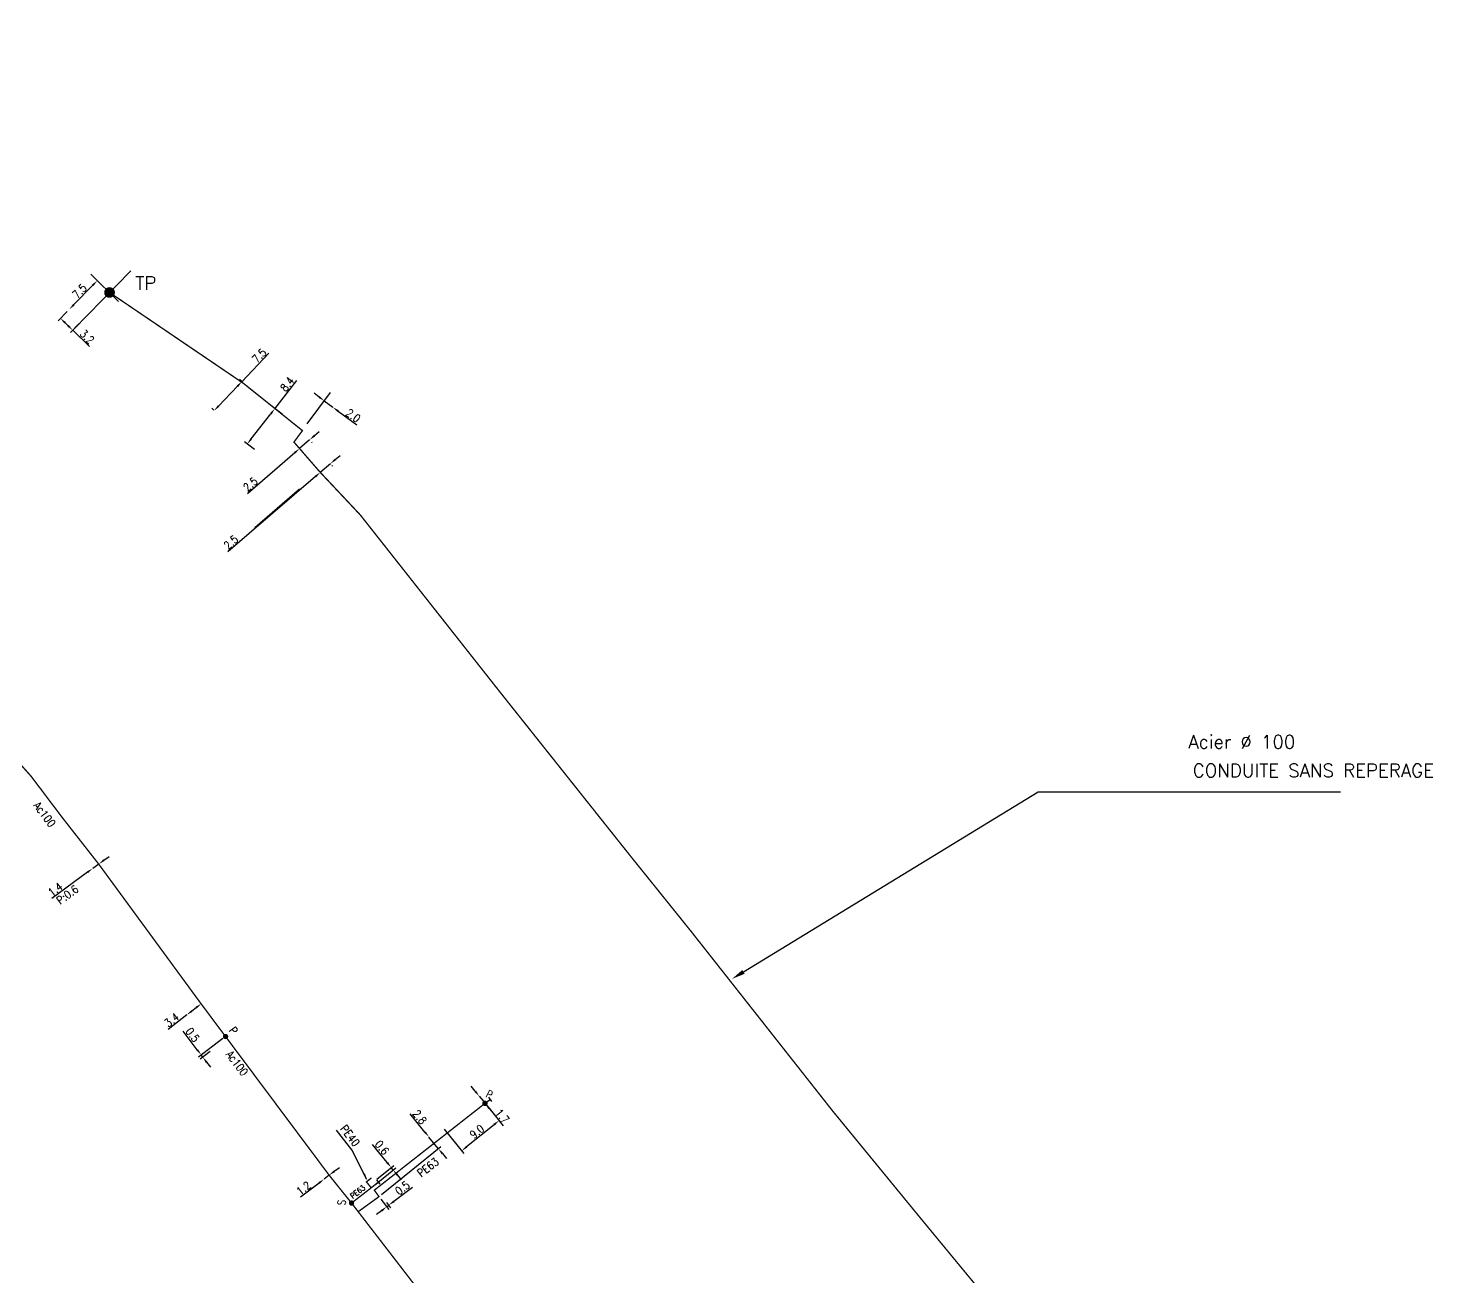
# Model space of a CAD drawing. Header units: millimetres. Extents: x 138988 to 140002, y 128990 to 130001.
# Drawn here: x 139490.1 to 139753.4, y 129766.1 to 130000.1 of the extents above; entities that cross this region are included whole.
import ezdxf
from ezdxf.enums import TextEntityAlignment as Align

# ---------------------------------------------------------------- set-up
doc = ezdxf.new("R2010")
doc.units = ezdxf.units.MM
doc.header["$PDMODE"] = 34
doc.linetypes.add('L_25_AP', pattern=[2000, 1000, 1000])
doc.linetypes.add('L_25_PE', pattern=[2000, 1000, 1000])
doc.layers.get('0').update_dxf_attribs({"linetype": 'CONTINUOUS'})
doc.layers.get('Defpoints').update_dxf_attribs({"linetype": 'CONTINUOUS'})
for name, color, linetype in [('L_150', 1, 'CONTINUOUS'), ('L_300', 7, 'CONTINUOUS'), ('L_340', 7, 'CONTINUOUS')]:
    doc.layers.add(name, color=color, linetype=linetype)
doc.styles.add('G_ROMANS', font='ROMANS.SHX', dxfattribs={"width": 0.75})
doc.styles.get("Standard").update_dxf_attribs({"font": 'romans.shx', "width": 0.85})
doc.dimstyles.get("Standard").update_dxf_attribs({"dimtxt": 1.5, "dimasz": 1.2, "dimexe": 0.625, "dimexo": 0.625, "dimgap": 0.25, "dimtad": 1, "dimdec": 1, "dimzin": 0, "dimdsep": 46, "dimtxsty": 'Standard', "dimcen": -0.5, "dimadec": 0, "dimazin": 0, "dimtfac": 1, "dimtdec": 1, "dimtmove": 0, "dimatfit": 3, "dimfxl": 0, "dimtolj": 1, "dimtzin": 0, "dimarcsym": 0})

# ---------------------------------------------------------------- blocks, each defined once
blk = doc.blocks.new('*D11')
at = {"layer": 'Defpoints', "color": 0, "linetype": 'Continuous', "transparency": 16777216}
for p in [(139503.1, 129952.81), (139497.86, 129947.44), (139497.86, 129947.44)]:
    blk.add_point(p, dxfattribs=at)
at = {"layer": 'L_150', "color": 0, "linetype": 'Continuous', "lineweight": -2, "transparency": 16777216}
blk.add_line((139502.27, 129951.95), (139498.7, 129948.3), dxfattribs=at)
at = {"layer": 'L_150', "color": 0, "linetype": 'Continuous', "transparency": 16777216}
for points in [[(139502.12, 129952.09), (139502.41, 129951.81), (139503.1, 129952.81)], [(139498.56, 129948.44), (139498.85, 129948.16), (139497.86, 129947.44)]]:
    blk.add_solid(points, dxfattribs=at)
at = {"layer": 'L_150', "color": 0, "linetype": 'Continuous', "transparency": 16777216, "insert": (139499.77, 129950.83), "char_height": 1.5, "attachment_point": 5, "rotation": 45.6923}
blk.add_mtext('\\A1;7.5', dxfattribs=at)
blk = doc.blocks.new('*D12')
at = {"layer": 'Defpoints', "color": 0, "linetype": 'Continuous', "transparency": 16777216}
for p in [(139497.86, 129947.44), (139496.2, 129945.74), (139500.15, 129945.21)]:
    blk.add_point(p, dxfattribs=at)
at = {"layer": 'L_150', "color": 0, "linetype": 'Continuous', "lineweight": -2, "transparency": 16777216}
for p, q in [((139497.43, 129947), (139495.76, 129945.29)), ((139497.06, 129944.9), (139497.63, 129944.34)), ((139499.72, 129944.76), (139498.05, 129943.06)), ((139498.49, 129943.5), (139501.62, 129940.45))]:
    blk.add_line(p, q, dxfattribs=at)
at = {"layer": 'L_150', "color": 0, "linetype": 'Continuous', "transparency": 16777216}
for points in [[(139497.2, 129945.04), (139496.92, 129944.76), (139496.2, 129945.74)], [(139497.77, 129944.49), (139497.49, 129944.2), (139498.49, 129943.5)]]:
    blk.add_solid(points, dxfattribs=at)
at = {"layer": 'L_150', "color": 0, "linetype": 'Continuous', "transparency": 16777216, "insert": (139501.18, 129942.27), "char_height": 1.5, "attachment_point": 5, "rotation": 315.6923}
blk.add_mtext('\\A1;3.2', dxfattribs=at)
blk = doc.blocks.new('*D13')
at = {"layer": 'Defpoints', "color": 0, "linetype": 'Continuous', "transparency": 16777216}
for p in [(139530.56, 129933.5), (139525, 129928.45), (139525.38, 129928.08)]:
    blk.add_point(p, dxfattribs=at)
at = {"layer": 'L_150', "color": 0, "linetype": 'Continuous', "lineweight": -2, "transparency": 16777216}
for p, q in [((139530.18, 129933.87), (139535.27, 129939.19)), ((139530.11, 129933.94), (139529.73, 129934.3)), ((139525.83, 129929.31), (139529.35, 129933)), ((139524.93, 129928.51), (139524.55, 129928.88))]:
    blk.add_line(p, q, dxfattribs=at)
at = {"layer": 'L_150', "color": 0, "linetype": 'Continuous', "transparency": 16777216}
for points in [[(139529.21, 129933.14), (139529.5, 129932.86), (139530.18, 129933.87)], [(139525.68, 129929.45), (139525.97, 129929.18), (139525, 129928.45)]]:
    blk.add_solid(points, dxfattribs=at)
at = {"layer": 'L_150', "color": 0, "linetype": 'Continuous', "transparency": 16777216, "insert": (139533.45, 129938.74), "char_height": 1.5, "attachment_point": 5, "rotation": 46.3079}
blk.add_mtext('\\A1;7.5', dxfattribs=at)
blk = doc.blocks.new('*D14')
at = {"layer": 'Defpoints', "color": 0, "linetype": 'Continuous', "transparency": 16777216}
for p in [(139538.22, 129927.36), (139531.2, 129922.19), (139533.05, 129920.75)]:
    blk.add_point(p, dxfattribs=at)
at = {"layer": 'L_150', "color": 0, "linetype": 'Continuous', "lineweight": -2, "transparency": 16777216}
for p, q in [((139536.37, 129928.81), (139540.47, 129934.06)), ((139537.73, 129927.75), (139535.88, 129929.2)), ((139531.94, 129923.14), (139535.63, 129927.86)), ((139532.56, 129921.13), (139530.7, 129922.58))]:
    blk.add_line(p, q, dxfattribs=at)
at = {"layer": 'L_150', "color": 0, "linetype": 'Continuous', "transparency": 16777216}
for points in [[(139535.47, 129927.99), (139535.79, 129927.74), (139536.37, 129928.81)], [(139531.78, 129923.26), (139532.09, 129923.01), (139531.2, 129922.19)]]:
    blk.add_solid(points, dxfattribs=at)
at = {"layer": 'L_150', "color": 0, "linetype": 'Continuous', "transparency": 16777216, "insert": (139538.69, 129933.4), "char_height": 1.5, "attachment_point": 5, "rotation": 51.9952}
blk.add_mtext('\\A1;8.4', dxfattribs=at)
blk = doc.blocks.new('*D15')
at = {"layer": 'Defpoints', "color": 0, "linetype": 'Continuous', "transparency": 16777216}
for p in [(139540.93, 129921.42), (139542.81, 129923.06), (139542.89, 129922.98)]:
    blk.add_point(p, dxfattribs=at)
at = {"layer": 'L_150', "color": 0, "linetype": 'Continuous', "lineweight": -2, "transparency": 16777216}
for p, q in [((139543.8, 129923.76), (139544.7, 129924.55)), ((139540.1, 129920.55), (139531.26, 129912.87)), ((139542.89, 129922.98), (139541, 129921.34)), ((139541.34, 129920.95), (139541.41, 129920.86)), ((139543.22, 129922.59), (139543.3, 129922.5))]:
    blk.add_line(p, q, dxfattribs=at)
at = {"layer": 'L_150', "color": 0, "linetype": 'Continuous', "transparency": 16777216}
for points in [[(139543.66, 129923.91), (139543.93, 129923.61), (139542.89, 129922.98)], [(139539.97, 129920.7), (139540.23, 129920.4), (139541, 129921.34)]]:
    blk.add_solid(points, dxfattribs=at)
at = {"layer": 'L_150', "color": 0, "linetype": 'Continuous', "transparency": 16777216, "insert": (139531.8, 129914.66), "char_height": 1.5, "attachment_point": 5, "rotation": 40.993}
blk.add_mtext('\\A1;2.5', dxfattribs=at)
blk = doc.blocks.new('*D16')
at = {"layer": 'Defpoints', "color": 0, "linetype": 'Continuous', "transparency": 16777216}
for p in [(139545.64, 129930.26), (139547.25, 129929.08), (139547.25, 129929.08)]:
    blk.add_point(p, dxfattribs=at)
at = {"layer": 'L_150', "color": 0, "linetype": 'Continuous', "lineweight": -2, "transparency": 16777216}
for p, q in [((139544.68, 129930.98), (139543.71, 129931.69)), ((139545.64, 129930.26), (139547.25, 129929.08)), ((139548.22, 129928.36), (139551.73, 129925.77))]:
    blk.add_line(p, q, dxfattribs=at)
at = {"layer": 'L_150', "color": 0, "linetype": 'Continuous', "transparency": 16777216}
for points in [[(139544.8, 129931.14), (139544.56, 129930.82), (139545.64, 129930.26)], [(139548.34, 129928.52), (139548.1, 129928.2), (139547.25, 129929.08)]]:
    blk.add_solid(points, dxfattribs=at)
at = {"layer": 'L_150', "color": 0, "linetype": 'Continuous', "transparency": 16777216, "insert": (139551.05, 129927.51), "char_height": 1.5, "attachment_point": 5, "rotation": 323.5669}
blk.add_mtext('\\A1;2.0', dxfattribs=at)
blk = doc.blocks.new('*D17')
at = {"layer": 'Defpoints', "color": 0, "linetype": 'Continuous', "transparency": 16777216}
for p in [(139546.67, 129918.63), (139546.78, 129918.5), (139544.77, 129917)]:
    blk.add_point(p, dxfattribs=at)
at = {"layer": 'L_150', "color": 0, "linetype": 'Continuous', "lineweight": -2, "transparency": 16777216}
for p, q in [((139546.78, 129918.5), (139544.89, 129916.87)), ((139547.08, 129918.15), (139547.19, 129918.02)), ((139547.69, 129919.28), (139548.6, 129920.06)), ((139543.98, 129916.08), (139527.59, 129901.98)), ((139545.18, 129916.52), (139545.29, 129916.39))]:
    blk.add_line(p, q, dxfattribs=at)
at = {"layer": 'L_150', "color": 0, "linetype": 'Continuous', "transparency": 16777216}
for points in [[(139547.56, 129919.43), (139547.82, 129919.13), (139546.78, 129918.5)], [(139543.85, 129916.24), (139544.11, 129915.93), (139544.89, 129916.87)]]:
    blk.add_solid(points, dxfattribs=at)
at = {"layer": 'L_150', "color": 0, "linetype": 'Continuous', "transparency": 16777216, "insert": (139528.14, 129903.78), "char_height": 1.5, "attachment_point": 5, "rotation": 40.7048}
blk.add_mtext('\\A1;2.5', dxfattribs=at)
blk = doc.blocks.new('*D230')
at = {"layer": 'Defpoints', "color": 0, "linetype": 'Continuous', "transparency": 16777216}
for p in [(139545.6, 129784.44), (139545.6, 129784.44), (139546.55, 129785.17)]:
    blk.add_point(p, dxfattribs=at)
at = {"layer": 'L_150', "color": 0, "linetype": 'Continuous', "lineweight": -2, "transparency": 16777216}
for p, q in [((139547.5, 129785.9), (139548.46, 129786.63)), ((139544.65, 129783.71), (139541.17, 129781.03)), ((139546.55, 129785.17), (139545.6, 129784.44))]:
    blk.add_line(p, q, dxfattribs=at)
at = {"layer": 'L_150', "color": 0, "linetype": 'Continuous', "transparency": 16777216}
for points in [[(139544.53, 129783.86), (139544.77, 129783.55), (139545.6, 129784.44)], [(139547.38, 129786.06), (139547.63, 129785.74), (139546.55, 129785.17)]]:
    blk.add_solid(points, dxfattribs=at)
at = {"layer": 'L_150', "color": 0, "linetype": 'Continuous', "transparency": 16777216, "insert": (139541.75, 129782.73), "char_height": 1.5, "attachment_point": 5, "rotation": 37.596}
blk.add_mtext('\\A1;1.2', dxfattribs=at)
blk = doc.blocks.new('L_300_11')
at = {"color": 0, "linetype": 'Continuous', "const_width": 0.497, "flags": 128}
blk.add_lwpolyline([(-0.25, 0, 1), (0.25, 0, 1)], format="xyb", close=True, dxfattribs=at)
at = {"color": 0, "linetype": 'Continuous', "style": 'G_ROMANS', "width": 0.75}
blk.add_text('S', height=1.5, dxfattribs=at).set_placement((0, 1.85), align=Align.MIDDLE)
at = {"color": 0, "linetype": 'Continuous', "width": 0.75, "flags": 3}
for tag, p in [('DEF_LEG', (0, -5)), ('DEF_COUP', (0, -7.5)), ('DEF_TYPE', (0, -10))]:
    blk.add_attdef(tag, text='', height=1.2, dxfattribs=at).set_placement(p, align=Align.MIDDLE)
blk = doc.blocks.new('*D232')
at = {"layer": 'Defpoints', "color": 0, "linetype": 'Continuous', "transparency": 16777216}
for p in [(139502.23, 129842.64), (139502.23, 129842.64), (139503.36, 129843.47)]:
    blk.add_point(p, dxfattribs=at)
at = {"layer": 'L_150', "color": 0, "linetype": 'Continuous', "lineweight": -2, "transparency": 16777216}
for p, q in [((139504.32, 129844.18), (139505.29, 129844.89)), ((139501.26, 129841.93), (139494.59, 129837.02)), ((139503.36, 129843.47), (139502.23, 129842.64))]:
    blk.add_line(p, q, dxfattribs=at)
at = {"layer": 'L_150', "color": 0, "linetype": 'Continuous', "transparency": 16777216}
for points in [[(139504.2, 129844.34), (139504.44, 129844.02), (139503.36, 129843.47)], [(139501.14, 129842.09), (139501.38, 129841.77), (139502.23, 129842.64)]]:
    blk.add_solid(points, dxfattribs=at)
at = {"layer": 'L_150', "color": 0, "linetype": 'Continuous', "transparency": 16777216, "insert": (139495.23, 129838.73), "char_height": 1.5, "attachment_point": 5, "rotation": 36.3371}
blk.add_mtext('\\A1;1.4', dxfattribs=at)
blk = doc.blocks.new('*D233')
at = {"layer": 'Defpoints', "color": 0, "linetype": 'Continuous', "transparency": 16777216}
for p in [(139522.55, 129817.29), (139519.87, 129815.2), (139519.87, 129815.2)]:
    blk.add_point(p, dxfattribs=at)
at = {"layer": 'L_150', "color": 0, "linetype": 'Continuous', "lineweight": -2, "transparency": 16777216}
for p, q in [((139521.6, 129816.55), (139520.82, 129815.94)), ((139519.87, 129815.2), (139516.38, 129812.46))]:
    blk.add_line(p, q, dxfattribs=at)
at = {"layer": 'L_150', "color": 0, "linetype": 'Continuous', "transparency": 16777216}
for points in [[(139520.69, 129816.09), (139520.94, 129815.78), (139519.87, 129815.2)], [(139521.48, 129816.71), (139521.73, 129816.39), (139522.55, 129817.29)]]:
    blk.add_solid(points, dxfattribs=at)
at = {"layer": 'L_150', "color": 0, "linetype": 'Continuous', "transparency": 16777216, "insert": (139517.04, 129814.25), "char_height": 1.5, "attachment_point": 5, "rotation": 38.0865}
blk.add_mtext('\\A1;3.4', dxfattribs=at)
blk = doc.blocks.new('L_300_12')
at = {"color": 0, "linetype": 'Continuous', "const_width": 0.497, "flags": 128}
blk.add_lwpolyline([(-0.25, 0, 1), (0.25, 0, 1)], format="xyb", close=True, dxfattribs=at)
at = {"color": 0, "linetype": 'Continuous', "style": 'G_ROMANS', "width": 0.75}
blk.add_text('P', height=1.5, dxfattribs=at).set_placement((0, 1.85), align=Align.MIDDLE)
at = {"color": 0, "linetype": 'Continuous', "width": 0.75, "flags": 3}
for tag, p in [('DEF_LEG', (0, -5)), ('DEF_COUP', (0, -7.5)), ('DEF_TYPE', (0, -10))]:
    blk.add_attdef(tag, text='', height=1.2, dxfattribs=at).set_placement(p, align=Align.MIDDLE)
blk = doc.blocks.new('L_340_07')
at = {"color": 0, "linetype": 'Continuous', "const_width": 0.25, "flags": 128}
blk.add_lwpolyline([(0, 0), (1.25, 0)], dxfattribs=at)
at = {"color": 0, "linetype": 'Continuous', "flags": 128}
blk.add_lwpolyline([(1.25, -0.5), (1.25, 0.5)], dxfattribs=at)
at = {"color": 0, "linetype": 'Continuous', "style": 'G_ROMANS', "width": 0.75, "flags": 3}
for tag, p in [('DEF_LEG', (0.72, -3.47)), ('DEF_COUP', (0.72, -5.97)), ('DEF_TYPE', (0.72, -8.47))]:
    blk.add_attdef(tag, text='', height=1.2, dxfattribs=at).set_placement(p, align=Align.MIDDLE)
blk = doc.blocks.new('*D552')
at = {"layer": 'Defpoints', "color": 0, "linetype": 'Continuous', "transparency": 16777216}
for p in [(139565.25, 129792.33), (139565.25, 129792.33), (139555.88, 129781.15)]:
    blk.add_point(p, dxfattribs=at)
at = {"layer": 'L_150', "color": 0, "linetype": 'Continuous', "lineweight": -2, "transparency": 16777216}
for p, q in [((139564.5, 129793.26), (139561.75, 129796.66)), ((139567.01, 129790.16), (139565.25, 129792.33)), ((139556.36, 129781.54), (139567.5, 129790.55)), ((139567.77, 129789.22), (139568.52, 129788.29))]:
    blk.add_line(p, q, dxfattribs=at)
at = {"layer": 'L_150', "color": 0, "linetype": 'Continuous', "transparency": 16777216}
for points in [[(139564.65, 129793.39), (139564.34, 129793.14), (139565.25, 129792.33)], [(139567.92, 129789.35), (139567.61, 129789.1), (139567.01, 129790.16)]]:
    blk.add_solid(points, dxfattribs=at)
at = {"layer": 'L_150', "color": 0, "linetype": 'Continuous', "transparency": 16777216, "insert": (139563.52, 129796.06), "char_height": 1.5, "attachment_point": 5, "rotation": 308.9718}
blk.add_mtext('\\A1;2.8', dxfattribs=at)
blk = doc.blocks.new('*D553')
at = {"layer": 'Defpoints', "color": 0, "linetype": 'Continuous', "transparency": 16777216}
for p in [(139574.69, 129799.96), (139567.69, 129794.3), (139571.39, 129789.74)]:
    blk.add_point(p, dxfattribs=at)
at = {"layer": 'L_300', "color": 0, "linetype": 'Continuous', "lineweight": -2, "transparency": 16777216}
for p, q in [((139575.08, 129799.48), (139578.78, 129794.91)), ((139577.45, 129794.64), (139572.32, 129790.49)), ((139568.08, 129793.82), (139571.78, 129789.25))]:
    blk.add_line(p, q, dxfattribs=at)
at = {"layer": 'L_300', "color": 0, "linetype": 'Continuous', "transparency": 16777216}
for points in [[(139577.32, 129794.8), (139577.58, 129794.49), (139578.38, 129795.4)], [(139572.19, 129790.65), (139572.44, 129790.34), (139571.39, 129789.74)]]:
    blk.add_solid(points, dxfattribs=at)
at = {"layer": 'L_300', "color": 0, "linetype": 'Continuous', "transparency": 16777216, "insert": (139574.25, 129793.34), "char_height": 1.5, "attachment_point": 5, "rotation": 38.9705}
blk.add_mtext('\\A1;9.0', dxfattribs=at)
blk = doc.blocks.new('*D554')
at = {"layer": 'Defpoints', "color": 0, "linetype": 'Continuous', "transparency": 16777216}
for p in [(139574.69, 129799.96), (139574.69, 129799.96), (139575.76, 129798.64)]:
    blk.add_point(p, dxfattribs=at)
at = {"layer": 'L_300', "color": 0, "linetype": 'Continuous', "lineweight": -2, "transparency": 16777216}
for p, q in [((139573.93, 129800.9), (139573.18, 129801.83)), ((139574.69, 129799.96), (139575.76, 129798.64)), ((139576.51, 129797.71), (139579.15, 129794.45))]:
    blk.add_line(p, q, dxfattribs=at)
at = {"layer": 'L_300', "color": 0, "linetype": 'Continuous', "transparency": 16777216}
for points in [[(139574.09, 129801.02), (139573.78, 129800.77), (139574.69, 129799.96)], [(139576.67, 129797.83), (139576.36, 129797.58), (139575.76, 129798.64)]]:
    blk.add_solid(points, dxfattribs=at)
at = {"layer": 'L_300', "color": 0, "linetype": 'Continuous', "transparency": 16777216, "insert": (139578.98, 129796.24), "char_height": 1.5, "attachment_point": 5, "rotation": 308.9705}
blk.add_mtext('\\A1;1.7', dxfattribs=at)
blk = doc.blocks.new('*D555')
at = {"layer": 'Defpoints', "color": 0, "linetype": 'Continuous', "transparency": 16777216}
for p in [(139558.18, 129786.61), (139555.01, 129784.04), (139554.81, 129783.11)]:
    blk.add_point(p, dxfattribs=at)
at = {"layer": 'L_340', "color": 0, "linetype": 'Continuous', "lineweight": -2, "transparency": 16777216}
for p, q in [((139557.43, 129787.54), (139554.68, 129790.94)), ((139555.29, 129783.5), (139559.04, 129786.54)), ((139555.49, 129784.44), (139558.67, 129787)), ((139558.56, 129786.14), (139558.18, 129786.61)), ((139559.31, 129785.21), (139560.07, 129784.28))]:
    blk.add_line(p, q, dxfattribs=at)
at = {"layer": 'L_340', "color": 0, "linetype": 'Continuous', "transparency": 16777216}
for points in [[(139557.58, 129787.67), (139557.27, 129787.42), (139558.18, 129786.61)], [(139559.47, 129785.34), (139559.16, 129785.08), (139558.56, 129786.14)]]:
    blk.add_solid(points, dxfattribs=at)
at = {"layer": 'L_340', "color": 0, "linetype": 'Continuous', "transparency": 16777216, "insert": (139556.45, 129790.34), "char_height": 1.5, "attachment_point": 5, "rotation": 308.972}
blk.add_mtext('\\A1;0.6', dxfattribs=at)
blk = doc.blocks.new('*D556')
at = {"layer": 'Defpoints', "color": 0, "linetype": 'Continuous', "transparency": 16777216}
for p in [(139555.88, 129781.15), (139557.73, 129779.55), (139558.49, 129778.55)]:
    blk.add_point(p, dxfattribs=at)
at = {"layer": 'L_150', "color": 0, "linetype": 'Continuous', "lineweight": -2, "transparency": 16777216}
for p, q in [((139558.68, 129780.28), (139562.15, 129782.94)), ((139556.38, 129778.52), (139555.42, 129777.79)), ((139556.26, 129780.65), (139557.71, 129778.75)), ((139557.33, 129779.25), (139557.73, 129779.55)), ((139558.11, 129779.05), (139557.35, 129780.05))]:
    blk.add_line(p, q, dxfattribs=at)
at = {"layer": 'L_150', "color": 0, "linetype": 'Continuous', "transparency": 16777216}
for points in [[(139556.25, 129778.68), (139556.5, 129778.36), (139557.33, 129779.25)], [(139558.56, 129780.44), (139558.8, 129780.12), (139557.73, 129779.55)]]:
    blk.add_solid(points, dxfattribs=at)
at = {"layer": 'L_150', "color": 0, "linetype": 'Continuous', "transparency": 16777216, "insert": (139560.28, 129782.77), "char_height": 1.5, "attachment_point": 5, "rotation": 37.4439}
blk.add_mtext('\\A1;0.5', dxfattribs=at)
blk = doc.blocks.new('*D557')
at = {"layer": 'Defpoints', "color": 0, "linetype": 'Continuous', "transparency": 16777216}
for p in [(139527.13, 129811.16), (139524.75, 129808.73), (139522.86, 129807.3)]:
    blk.add_point(p, dxfattribs=at)
at = {"layer": 'L_300', "color": 0, "linetype": 'Continuous', "lineweight": -2, "transparency": 16777216}
for p, q in [((139521.84, 129808.66), (139519.2, 129812.14)), ((139526.64, 129810.78), (139522.06, 129807.32)), ((139524.25, 129808.35), (139522.36, 129806.92)), ((139522.86, 129807.3), (139522.56, 129807.7)), ((139523.59, 129806.34), (139524.31, 129805.39))]:
    blk.add_line(p, q, dxfattribs=at)
at = {"layer": 'L_300', "color": 0, "linetype": 'Continuous', "transparency": 16777216}
for points in [[(139522, 129808.78), (139521.68, 129808.54), (139522.56, 129807.7)], [(139523.75, 129806.46), (139523.43, 129806.22), (139522.86, 129807.3)]]:
    blk.add_solid(points, dxfattribs=at)
at = {"layer": 'L_300', "color": 0, "linetype": 'Continuous', "transparency": 16777216, "insert": (139520.96, 129811.48), "char_height": 1.5, "attachment_point": 5, "rotation": 307.0818}
blk.add_mtext('\\A1;0.5', dxfattribs=at)

msp = doc.modelspace()

# ---------------------------------------------------------------- linework, layer by layer
at = {"layer": 'L_150'}
for p, q in [((139498.63, 129943.64), (139509.36, 129954.64)), ((139507.1, 129948.91), (139501.89, 129953.99)), ((139542.45, 129925.94), (139546.82, 129931.86)), ((139540.98, 129913.74), (139532.61, 129906.45))]:
    msp.add_line(p, q, dxfattribs=at)
at = {"layer": 'L_150', "linetype": 'Continuous'}
for p, q in [((139624.19, 129823.27), (139679.4, 129857.04)), ((139679.4, 129857.04), (139736.07, 129857.04))]:
    msp.add_line(p, q, dxfattribs=at)
at = {"layer": 'L_150', "linetype": 'L_25_AP', "flags": 128}
for points in [[(139647.33, 129654, 0.25, 0.25, 0), (139631.82, 129671.95, 0.25, 0.25, 0), (139635.32, 129674.88, 0.25, 0.25, 0), (139634.96, 129675.36, 0.25, 0.25, 0), (139631.51, 129679.99, 0.25, 0.25, 0), (139624.51, 129688.76, 0.25, 0.25, 0), (139623.56, 129689.95, 0.25, 0.25, 0), (139622.85, 129690.83, 0.25, 0.25, 0), (139622.65, 129692.94, 0.25, 0.25, 0), (139618.86, 129697.94, 0.25, 0.25, 0), (139595.15, 129730.01, 0.25, 0.25, 0), (139590.78, 129735.81, 0.25, 0.25, 0), (139586.75, 129732.78, 0.25, 0.25, 0), (139585.02, 129735.09, 0.25, 0.25, 0), (139585.02, 129735.09, 0.25, 0.25, 0), (139578.39, 129744.34, 0.25, 0.25, 0), (139576.43, 129747.1, 0.25, 0.25, 0), (139576.43, 129747.1, 0.25, 0.25, 0), (139564.27, 129762.41, 0.25, 0.25, 0), (139550.87, 129779.79, 0.25, 0.25, 0), (139546.55, 129785.17, 0.25, 0.25, 0), (139522.55, 129817.29, 0.25, 0.25, 0), (139503.36, 129843.47, 0.25, 0.25, 0), (139496.47, 129852.27, 0.25, 0.25, 0), (139492.69, 129857.28, 0.25, 0.25, 0), (139490.73, 129859.88, 0.25, 0.25, 0), (139483.12, 129868.44, 0.25, 0.25, 0), (139483.12, 129868.44, 0.25, 0.25, 0), (139479.02, 129873.99, 0.25, 0.25, 0), (139476.01, 129878.05, 0.25, 0.25, 0), (139472.61, 129882.31, 0.25, 0.25, 0), (139472.61, 129882.31, 0.25, 0.25, 0), (139464.26, 129892.99, 0.25, 0.25, 0), (139460.07, 129898.68, 0.25, 0.25, 0), (139457.6, 129901.89, 0.25, 0.25, 0), (139454.1, 129906.2, 0.25, 0.25, 0), (139451.02, 129910.06, 0.25, 0.25, 0), (139446.62, 129915.41, 0.25, 0.25, 0), (139441.42, 129921.63, 0.25, 0.25, 0), (139435.16, 129929.06, 0.25, 0.25, 0), (139432.03, 129932.91, 0.25, 0.25, 0), (139432.03, 129932.91, 0.25, 0.25, 0), (139430.52, 129934.63, 0.25, 0.25, 0), (139429.53, 129933.79, 0.25, 0.25, 0), (139426.05, 129937.95, 0.25, 0.25, 0), (139426.05, 129937.95, 0.25, 0.25, 0), (139421.17, 129943.93, 0.25, 0.25, 0), (139412.52, 129954.03, 0.25, 0.25, 0), (139396.83, 129972.25, 0.25, 0.25, 0), (139388.91, 129981.4, 0.25, 0.25, 0), (139387.36, 129983.5, 0.25, 0.25, 0), (139384.23, 129986.77, 0.25, 0.25, 0), (139377.42, 129994.79, 0.25, 0.25, 0), (139373.93, 129999.1, 0.25, 0.25, 0), (139373.15, 130000, 0, 0, 0)], [(139713.64, 129706.9, 0.25, 0.25, 0), (139711.28, 129710.23, 0.25, 0.25, 0), (139711.28, 129710.23, 0.25, 0.25, 0), (139691.85, 129734.19, 0.25, 0.25, 0), (139681.29, 129747.73, 0.25, 0.25, 0), (139673.44, 129757.66, 0.25, 0.25, 0), (139657.05, 129777.52, 0.25, 0.25, 0), (139640.94, 129797.17, 0.25, 0.25, 0), (139614.34, 129830.91, 0.25, 0.25, 0), (139603.16, 129844.8, 0.25, 0.25, 0), (139578.57, 129875.7, 0.25, 0.25, 0), (139552.39, 129908.89, 0.25, 0.25, 0), (139544.77, 129917, 0.25, 0.25, 0), (139539.95, 129922.55, 0.25, 0.25, 0), (139541.54, 129924.7, 0.25, 0.25, 0), (139530.56, 129933.5, 0.25, 0.25, 0), (139505.39, 129950.58, 0, 0, 0)]]:
    msp.add_lwpolyline(points, format="xyseb", dxfattribs=at)
at = {"layer": 'L_150', "const_width": 0.95, "flags": 128}
msp.add_lwpolyline([(139504.87, 129950.58, 1), (139505.92, 129950.58, 1)], format="xyb", close=True, dxfattribs=at)
at = {"layer": 'L_150', "linetype": 'L_25_PE', "const_width": 0.25, "flags": 128}
for points in [[(139575.76, 129798.64), (139575.76, 129798.64), (139555.02, 129782.37), (139555.88, 129781.15), (139551.99, 129778.33)], [(139554.48, 129784.67), (139553.54, 129783.92), (139554.43, 129782.81)], [(139554.81, 129783.11), (139554.43, 129782.81), (139550.74, 129779.95)]]:
    msp.add_lwpolyline(points, dxfattribs=at)
at = {"layer": 'L_150', "linetype": 'L_25_PE'}
msp.add_solid([(139624.41, 129822.91), (139623.97, 129823.62), (139622.06, 129821.96)], dxfattribs=at)

# ---------------------------------------------------------------- block references
at = {"layer": 'L_300'}
for name, p, rotation in [('L_300_12', (139527.13, 129811.16), 306.7716014125847), ('L_300_12', (139575.76, 129798.64), 333.9684473722629), ('L_300_11', (139550.74, 129779.95), 86.54987274086736)]:
    msp.add_blockref(name, p, dxfattribs=dict(at, rotation=rotation))
at = {"layer": 'L_340'}
for p, rotation in [((139575.76, 129798.64), 35.56067625271323), ((139554.81, 129783.11), 38.71252916034775)]:
    msp.add_blockref('L_340_07', p, dxfattribs=dict(at, rotation=rotation))

# ---------------------------------------------------------------- texts
at = {"layer": 'L_150', "linetype": 'Continuous'}
for s, p in [('TP', (139510.2, 129951.1)), ('Acier %%C 100', (139707.58, 129865.12)), ('CONDUITE SANS REPERAGE', (139708.4, 129859.76))]:
    msp.add_text(s, height=2.5, dxfattribs=at).set_placement(p)
at = {"layer": 'L_150', "linetype": 'Continuous', "width": 0.85}
for s, height, rotation, p in [('Ac100', 1.5, 307.0575, (139491.05, 129854.41)), ('Ac100', 1.5, 307.0575, (139527.1, 129807.8)), ('PE63', 1.5, 37.3447, (139563.79, 129784.73)), ('PE63', 1, 37.9024, (139550.99, 129780.73))]:
    msp.add_text(s, height=height, rotation=rotation, dxfattribs=at).set_placement(p)
at = {"layer": 'L_150', "linetype": 'Continuous', "char_height": 1.5}
for s, insert, attachment_point, rotation in [('\\A1;P:0.6', (139498.84, 129839.65), 3, 36.3371), ('\\A1;PE40', (139549.16, 129794.31), 4, 307.3447)]:
    msp.add_mtext(s, dxfattribs=dict(at, insert=insert, attachment_point=attachment_point, rotation=rotation))

# ---------------------------------------------------------------- dimensions: what is measured, and where the dimension line sits
at = {"layer": 'L_150', "linetype": 'Continuous'}
for p1, p2, picture, middle in [((139503.1, 129952.81), (139497.86, 129947.44), '*D11', (139499.77, 129950.83)), ((139545.64, 129930.26), (139547.25, 129929.08), '*D16', (139551.05, 129927.51))]:
    dim = msp.add_aligned_dim(p1=p1, p2=p2, distance=0, dimstyle='Standard', dxfattribs=at)
    dim.commit()
    dim.dimension.update_dxf_attribs({"geometry": picture, "text_midpoint": middle})
for base, p1, p2, angle, picture, middle, dimtype in [((139496.2, 129945.74), (139500.15, 129945.21), (139497.86, 129947.44), 135.6923, '*D12', (139500.48, 129941.56), 161), ((139525, 129928.45), (139530.56, 129933.5), (139525.38, 129928.08), 226.3079, '*D13', (139534.17, 129938.05), 161), ((139531.2, 129922.19), (139538.22, 129927.36), (139533.05, 129920.75), 231.9952, '*D14', (139539.48, 129932.79), 161), ((139542.89, 129922.98), (139540.93, 129921.42), (139542.81, 129923.06), 40.993, '*D15', (139532.45, 129913.91), 161), ((139546.78, 129918.5), (139544.77, 129917), (139546.67, 129918.63), 40.7048, '*D17', (139528.79, 129903.02), 161), ((139502.23, 129842.64), (139503.36, 129843.47), (139502.23, 129842.64), 36.3371, '*D232', (139495.82, 129837.93), 160), ((139519.87, 129815.2), (139522.55, 129817.29), (139519.87, 129815.2), 38.0865, '*D233', (139517.66, 129813.46), 160), ((139565.25, 129792.33), (139555.88, 129781.15), (139565.25, 129792.33), 308.9718, '*D552', (139562.75, 129795.43), 160), ((139545.6, 129784.44), (139546.55, 129785.17), (139545.6, 129784.44), 37.596, '*D230', (139542.36, 129781.94), 160), ((139557.73, 129779.55), (139555.88, 129781.15), (139558.49, 129778.55), 217.4439, '*D556', (139560.89, 129781.98), 160)]:
    dim = msp.add_linear_dim(base=base, p1=p1, p2=p2, angle=angle, dimstyle='Standard', dxfattribs=at)
    dim.commit()
    dim.dimension.update_dxf_attribs({"geometry": picture, "text_midpoint": middle, "dimtype": dimtype})
at = {"layer": 'L_300', "linetype": 'Continuous'}
for base, p1, p2, angle, picture, middle in [((139522.86, 129807.3), (139527.13, 129811.16), (139524.75, 129808.73), 127.0818, '*D557', (139520.16, 129810.88)), ((139571.39, 129789.74), (139574.69, 129799.96), (139567.69, 129794.3), 38.9705, '*D553', (139574.88, 129792.57)), ((139574.69, 129799.96), (139575.76, 129798.64), (139574.69, 129799.96), 308.9705, '*D554', (139578.21, 129795.61))]:
    dim = msp.add_linear_dim(base=base, p1=p1, p2=p2, angle=angle, dimstyle='Standard', dxfattribs=at)
    dim.commit()
    dim.dimension.update_dxf_attribs({"geometry": picture, "text_midpoint": middle, "dimtype": 160})
at = {"layer": 'L_340', "linetype": 'Continuous'}
dim = msp.add_linear_dim(base=(139558.18, 129786.61), p1=(139554.81, 129783.11), p2=(139555.01, 129784.04), angle=308.972, dimstyle='Standard', dxfattribs=at)
dim.commit()
dim.dimension.update_dxf_attribs({"geometry": '*D555', "text_midpoint": (139555.67, 129789.71), "dimtype": 160})

# ---------------------------------------------------------------- leaders
at = {"layer": 'L_150', "linetype": 'Continuous', "annotation_type": 0, "has_hookline": 1, "hookline_direction": 1, "text_width": 4.43, "horizontal_direction": (0.606608, -0.795001, 0)}
msp.add_leader([(139553.63, 129784.35), (139550.79, 129789.91)], dimstyle='Standard', override={"dimgap": 0.25, "dimtad": 1}, dxfattribs=at)

doc.saveas('drawing.dxf')
